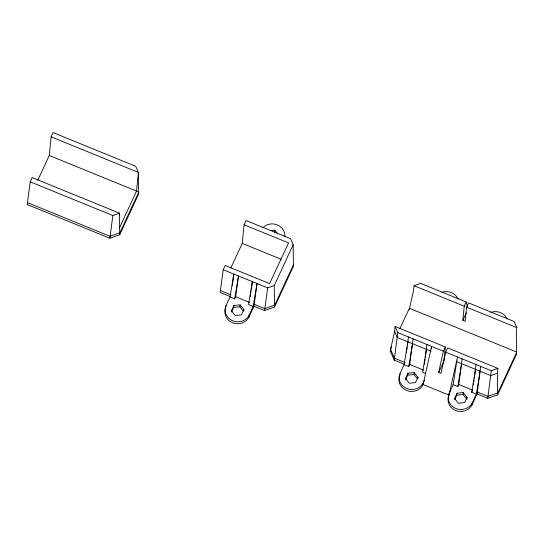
<?xml version="1.0" encoding="UTF-8"?>
<svg xmlns="http://www.w3.org/2000/svg" width="544" height="544" viewBox="0 0 544 544"><rect width="100%" height="100%" fill="white"/><g stroke="black" fill="none" stroke-linecap="round" stroke-linejoin="round"><path stroke-width="0.82" d="M119.741 234.709L119.476 213.18L32.212 177.589L30.24 181.839L27.2 204.537L109.84 238.245L119.741 234.709L138.659 193.956L138.394 172.434L135.735 166.301L53.101 132.593L51.129 136.843L49.266 155.482L37.842 180.084M109.84 238.245L112.88 215.54L119.476 213.18L119.313 214.805M251.233 289.952L252.375 281.649L248.54 304.531L253.171 306.422L257.006 283.54L253.966 306.238L264.608 310.583L274.509 307.047L293.427 266.295L293.168 244.773L290.51 238.639L246.065 220.51L244.093 224.76L288.538 242.882L269.62 283.635L225.175 265.506L223.21 269.756L220.17 292.454L230.058 296.487M225.889 307.414L226.086 305.47L230.024 296.983L233.852 274.094L232.261 285.722M231.574 311.984L233.682 307.435L233.879 305.497L240.122 304.885L243.902 309.584L243.773 310.876M230.812 268.002L242.236 243.399L244.093 224.76M243.236 310.937L239.924 306.83L240.122 304.885M225.345 308.836A12.587 11.608 5.7 0 0 233.301 323.027A12.587 11.608 5.7 0 0 249.036 316.853L249.234 314.908L254.157 304.3L264.806 308.638L274.706 305.109L293.624 264.357M264.608 310.583L267.648 287.878L274.251 285.525L293.168 244.773M274.611 232.118L274.802 230.173L270.123 230.629M274.509 307.047L274.251 285.525M404.131 364.194L394.244 360.162L390.252 350.968L394.624 331.33L395.107 326.475L445.339 346.963L443.924 361.134M394.244 360.162L397.766 332.608L395.107 326.475M400.092 373.823L399.962 375.122A12.587 11.608 5.7 0 0 406.613 390.449A12.587 11.608 5.7 0 0 423.11 384.56L449.038 395.134A12.587 11.608 5.7 0 0 455.682 410.468A12.587 11.608 5.7 0 0 472.185 404.573L477.108 393.965L480.631 366.404M409.238 309.57L413.542 290.578L414.025 285.722L420.621 283.37L466.228 301.968L467.48 306.68M407.361 345.957L408.415 336.954M405.647 379.692L407.755 375.142L407.952 373.204L414.195 372.592L417.976 377.291L417.846 378.583M407.925 341.802L404.097 364.691L408.728 366.574L409.714 364.453L413.046 338.837M417.309 378.644L413.998 374.537L414.195 372.592M425.306 357.66L426.931 344.502M424.456 380.14L423.307 382.616L423.11 384.56L431.562 346.392L431.317 348.82M449.038 395.134L449.228 393.19L453.172 384.703L457.484 356.966L449.194 394.407M477.108 393.965L487.757 398.303L497.658 394.767L516.576 354.022L516.317 332.493L516.8 327.638L514.141 321.504L468.54 302.906L466.568 307.156L465.154 321.327L462.842 320.382L464.256 306.211L466.228 301.968M454.716 399.704L456.831 395.155L457.021 393.217L463.264 392.605L467.044 397.304L466.854 399.248L463.073 394.55L463.264 392.605M453.172 384.703L457.803 386.594L458.782 384.465L462.114 358.85M474.266 378.508L476.007 364.514M472.185 404.573L472.376 402.635L477.306 392.02L487.954 396.365L497.855 392.829L516.773 352.077L409.367 308.271L399.724 329.032M487.757 398.303L491.28 370.75L497.882 368.39L497.4 373.245L497.658 394.767M234.654 298.867L235.64 296.745L238.483 275.985L234.654 298.867L230.024 296.983M250.322 296.596L250.553 294.936M250.777 293.277L251.008 291.618M406.45 352.6L406.674 350.941M406.905 349.275L407.13 347.616M424.395 364.303L424.626 362.644M424.85 360.985L425.082 359.326M473.355 385.152L473.586 383.486M473.81 381.827L474.042 380.168M408.728 366.574L412.556 343.692M426.448 349.357L422.613 372.239L425.7 373.497M457.803 386.594L461.632 363.705M480.148 371.26L476.32 394.142L471.689 392.258L475.517 369.369M497.882 368.39L447.651 347.902L445.679 352.152L440.973 373.422L438.654 372.477L443.367 351.206L445.339 346.963M119.401 227.977L136.537 191.073L138.394 172.434L51.129 136.843M233.879 305.497L231.411 310.801L235.192 315.5L241.434 314.888L243.902 309.584M249.036 316.853L253.966 306.238M391.517 346.718L390.449 349.024L394.434 358.224L405.083 362.569M390.252 350.968L390.966 349.425M404.097 364.691L400.16 373.177A12.587 11.608 5.7 0 0 400.064 382.065L401.676 384.73A12.587 11.608 5.7 0 0 413.25 389.45L416.432 388.742A12.587 11.608 5.7 0 0 423.307 382.616M407.952 373.204L405.484 378.508L409.265 383.207L415.507 382.595L417.976 377.291M438.654 372.477L443.571 361.889M462.842 320.382L466.351 312.82M457.021 393.217L454.56 398.521L458.34 403.22L464.583 402.608L467.044 397.304M471.689 392.258L472.348 390.837M497.4 373.245L490.797 375.605L457.001 361.821M441.714 292.346L444.89 291.638A12.587 11.608 5.7 0 1 456.464 296.358L458.082 299.023M490.783 312.358L493.966 311.651A12.587 11.608 5.7 0 1 505.539 316.37L507.151 319.036M233.682 307.435L239.924 306.83M407.755 375.142L413.998 374.537M456.831 395.155L463.073 394.55M414.025 285.722L464.256 306.211M466.568 307.156L516.8 327.638M49.266 155.482L138.849 192.012L119.932 232.764L110.031 236.3L27.39 202.599M242.236 243.399L281.221 259.298M30.24 181.839L112.88 215.54M397.766 332.608L443.367 351.206M445.679 352.152L491.28 370.75M431.079 351.247L397.283 337.464L394.624 331.33M223.21 269.756L267.648 287.878M409.714 364.453L423.599 370.117M458.782 384.465L472.675 390.13M220.361 290.516L231.01 294.862M235.64 296.745L249.526 302.41M274.802 230.173L277.637 233.696M262.963 227.603A12.587 11.608 5.7 0 1 267.641 224.638L270.817 223.931A12.587 11.608 5.7 0 1 282.39 228.65L284.009 231.316A12.587 11.608 5.7 0 1 284.879 236.545M249.234 314.908A12.587 11.608 5.7 0 1 242.359 321.035L239.176 321.742A12.587 11.608 5.7 0 1 227.603 317.023L225.991 314.357A12.587 11.608 5.7 0 1 226.086 305.47M472.376 402.635A12.587 11.608 5.7 0 1 465.501 408.755L462.325 409.462A12.587 11.608 5.7 0 1 450.752 404.743L449.133 402.077A12.587 11.608 5.7 0 1 449.228 393.19"/></g></svg>
